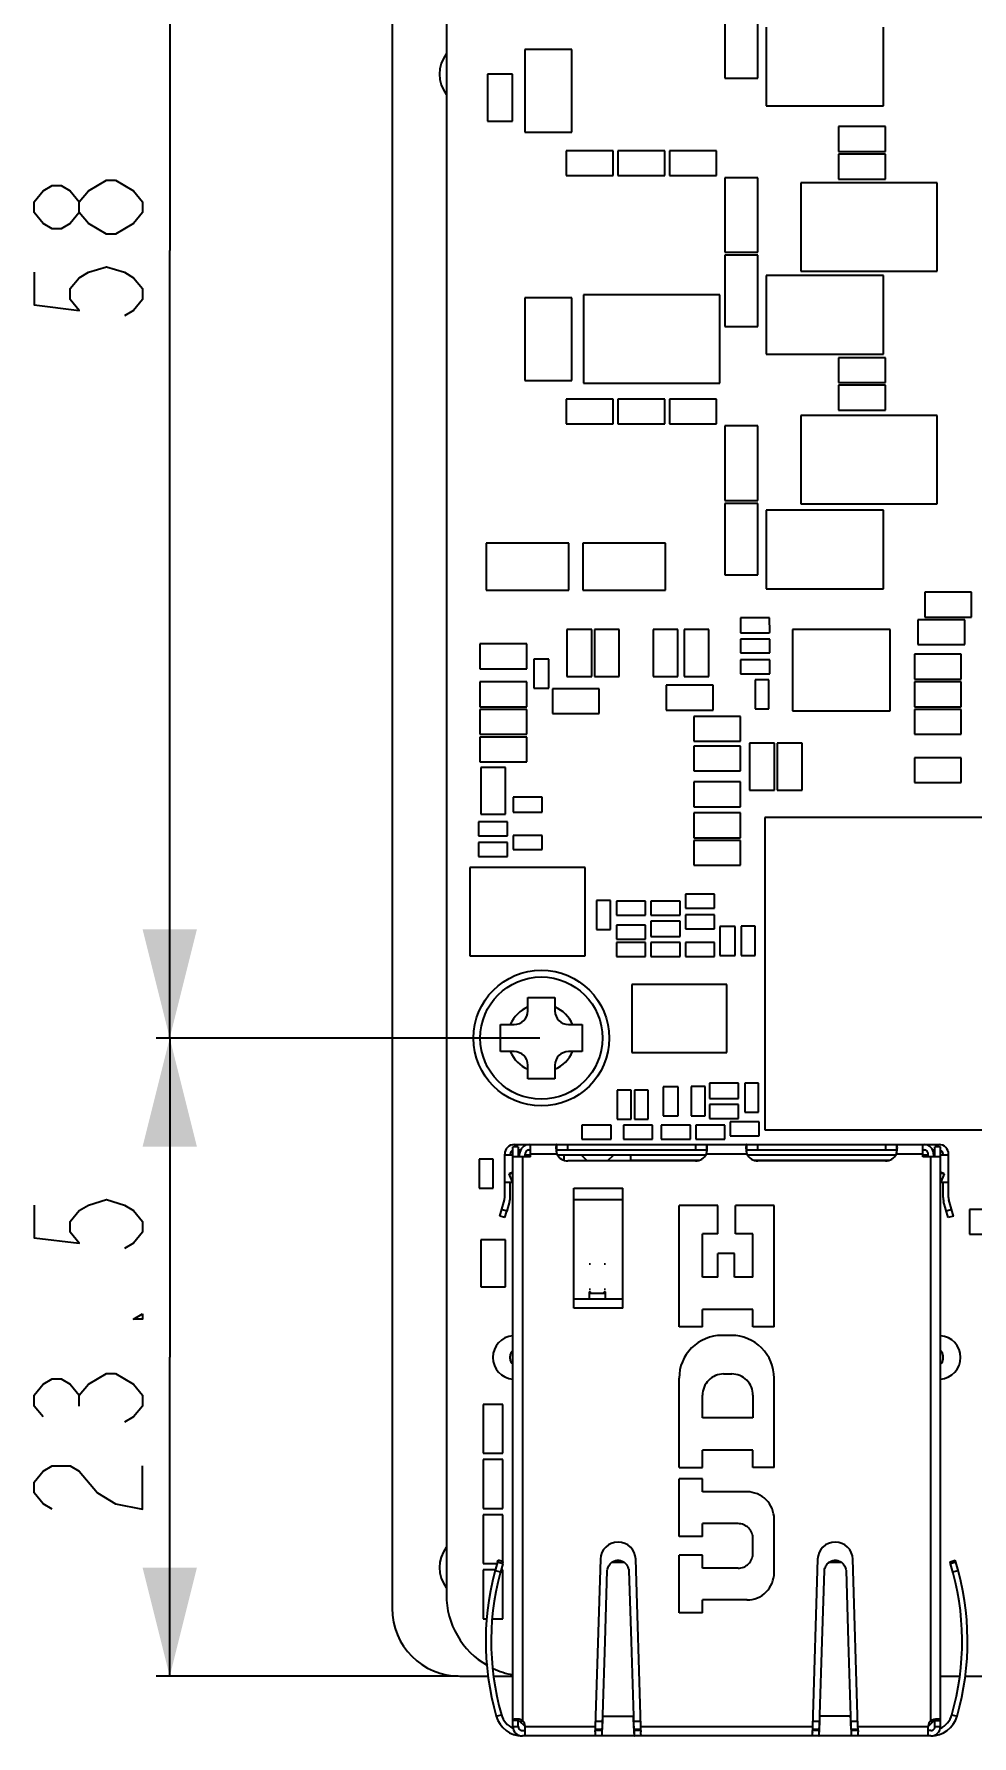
# Model space of a CAD drawing. Header units: millimetres. Extents: x 15 to 418, y 12 to 300.
# Drawn here: x 110.9 to 145.5, y 125.3 to 187.9 of the extents above; entities that cross this region are included whole.
import ezdxf

# ---------------------------------------------------------------- set-up
doc = ezdxf.new("R2010")
doc.units = ezdxf.units.MM
doc.header["$LTSCALE"] = 23.1
doc.layers.get('0').update_dxf_attribs({"linetype": 'CONTINUOUS'})
doc.styles.get("Standard").update_dxf_attribs({"font": 'txt', "width": 0.8})
doc.dimstyles.new('DIMSTYLE_3', dxfattribs={"dimtxt": 4, "dimasz": 4, "dimexe": 0.5, "dimexo": 0.0625, "dimgap": 1, "dimtad": 0, "dimtih": 1, "dimtoh": 1, "dimdsep": 46, "dimtxsty": 'Standard', "dimblk": '_FILLED', "dimblk1": '_FILLED', "dimblk2": '_FILLED', "dimcen": 0.09, "dimadec": 0, "dimazin": 0, "dimtp": 0.01, "dimtm": 0.01, "dimtfac": 1, "dimtofl": 0, "dimtmove": 0, "dimatfit": 3, "dimldrblk": '_FILLED', "dimfxl": 0, "dimtolj": 1, "dimarcsym": 0})

# ---------------------------------------------------------------- blocks, each defined once
blk = doc.blocks.new('_FILLED')
at = {"color": 0, "linetype": 'ByBlock'}
blk.add_solid([(0, 0), (-1, 0.25), (-1, -0.25)], dxfattribs=at)
blk = doc.blocks.new('*D4')
at = {"color": 2, "linetype": 'Continuous', "transparency": 16777216}
for p, q in [((129.539, 208.97), (115.412, 208.97)), ((115.912, 208.97), (115.912, 179.97)), ((115.912, 150.97), (115.912, 179.97)), ((129.539, 150.97), (115.412, 150.97))]:
    blk.add_line(p, q, dxfattribs=at)
at = {"color": 2, "linetype": 'Continuous', "transparency": 16777216, "xscale": 4, "yscale": 4, "zscale": 4}
for p, rotation in [((115.912, 208.97), 90), ((115.912, 150.97), 270)]:
    blk.add_blockref('_FILLED', p, dxfattribs=dict(at, rotation=rotation))
blk = doc.blocks.new('*D6')
at = {"color": 2, "linetype": 'Continuous', "transparency": 16777216}
for p, q in [((129.539, 150.97), (115.412, 150.97)), ((115.912, 150.97), (115.912, 139.22)), ((115.912, 127.47), (115.912, 139.22)), ((126.539, 127.47), (115.412, 127.47))]:
    blk.add_line(p, q, dxfattribs=at)
at = {"color": 2, "linetype": 'Continuous', "transparency": 16777216, "xscale": 4, "yscale": 4, "zscale": 4}
for p, rotation in [((115.912, 150.97), 90), ((115.912, 127.47), 270)]:
    blk.add_blockref('_FILLED', p, dxfattribs=dict(at, rotation=rotation))

msp = doc.modelspace()

# ---------------------------------------------------------------- linework, layer by layer
at = {"color": 7, "linetype": 'Continuous'}
for p, q in [((124.101, 212.47), (124.101, 129.97)), ((126.101, 196.02), (126.101, 130.47)), ((136.364, 188.948), (136.364, 186.319)), ((137.57, 186.319), (137.57, 188.948)), ((137.881, 188.193), (137.881, 185.297)), ((142.199, 185.297), (142.199, 188.193)), ((128.991, 187.38), (128.991, 184.332)), ((130.718, 187.38), (128.991, 187.38)), ((130.718, 184.332), (130.718, 187.38)), ((127.62, 186.465), (127.62, 184.738)), ((128.534, 186.465), (127.62, 186.465)), ((128.534, 184.738), (128.534, 186.465)), ((136.364, 186.319), (137.57, 186.319)), ((137.881, 185.297), (142.199, 185.297)), ((127.62, 184.738), (128.534, 184.738)), ((128.991, 184.332), (130.718, 184.332)), ((140.548, 184.535), (140.548, 183.621)), ((142.275, 184.535), (140.548, 184.535)), ((142.275, 183.621), (142.275, 184.535)), ((130.515, 183.646), (130.515, 182.732)), ((132.242, 183.646), (130.515, 183.646)), ((132.242, 182.732), (132.242, 183.646)), ((132.42, 183.646), (132.42, 182.732)), ((134.147, 183.646), (132.42, 183.646)), ((134.147, 182.732), (134.147, 183.646)), ((134.325, 183.646), (134.325, 182.732)), ((136.052, 183.646), (134.325, 183.646)), ((136.052, 182.732), (136.052, 183.646)), ((140.548, 183.621), (142.275, 183.621)), ((140.548, 183.519), (140.548, 182.605)), ((142.275, 183.519), (140.548, 183.519)), ((142.275, 182.605), (142.275, 183.519)), ((130.515, 182.732), (132.242, 182.732)), ((132.42, 182.732), (134.147, 182.732)), ((134.325, 182.732), (136.052, 182.732)), ((136.357, 182.655), (136.357, 179.912)), ((137.576, 182.655), (136.357, 182.655)), ((137.576, 179.912), (137.576, 182.655)), ((139.156, 182.464), (139.156, 179.214)), ((144.176, 182.464), (139.156, 182.464)), ((140.548, 182.605), (142.275, 182.605)), ((144.176, 179.214), (144.176, 182.464)), ((136.357, 179.912), (137.576, 179.912)), ((136.364, 179.804), (136.364, 177.175)), ((137.57, 179.804), (136.364, 179.804)), ((137.57, 177.175), (137.57, 179.804)), ((137.881, 179.049), (137.881, 176.153)), ((142.199, 179.049), (137.881, 179.049)), ((139.156, 179.214), (144.176, 179.214)), ((142.199, 176.153), (142.199, 179.049)), ((128.991, 178.236), (128.991, 175.188)), ((130.718, 178.236), (128.991, 178.236)), ((130.718, 175.188), (130.718, 178.236)), ((131.155, 178.337), (131.155, 175.087)), ((136.175, 178.337), (131.155, 178.337)), ((136.175, 175.087), (136.175, 178.337)), ((136.364, 177.175), (137.57, 177.175)), ((137.881, 176.153), (142.199, 176.153)), ((140.548, 176.026), (140.548, 175.112)), ((142.275, 176.026), (140.548, 176.026)), ((142.275, 175.112), (142.275, 176.026)), ((128.991, 175.188), (130.718, 175.188)), ((131.155, 175.087), (136.175, 175.087)), ((140.548, 175.112), (142.275, 175.112)), ((140.548, 175.01), (140.548, 174.096)), ((142.275, 175.01), (140.548, 175.01)), ((142.275, 174.096), (142.275, 175.01)), ((130.515, 174.502), (130.515, 173.588)), ((132.242, 174.502), (130.515, 174.502)), ((132.242, 173.588), (132.242, 174.502)), ((132.42, 174.502), (132.42, 173.588)), ((134.147, 174.502), (132.42, 174.502)), ((134.147, 173.588), (134.147, 174.502)), ((134.325, 174.502), (134.325, 173.588)), ((136.052, 174.502), (134.325, 174.502)), ((136.052, 173.588), (136.052, 174.502)), ((139.156, 173.892), (139.156, 170.642)), ((144.176, 173.892), (139.156, 173.892)), ((140.548, 174.096), (142.275, 174.096)), ((144.176, 170.642), (144.176, 173.892)), ((130.515, 173.588), (132.242, 173.588)), ((132.42, 173.588), (134.147, 173.588)), ((134.325, 173.588), (136.052, 173.588)), ((136.357, 173.511), (136.357, 170.768)), ((137.576, 173.511), (136.357, 173.511)), ((137.576, 170.768), (137.576, 173.511)), ((136.357, 170.768), (137.576, 170.768)), ((136.364, 170.66), (136.364, 168.031)), ((137.57, 170.66), (136.364, 170.66)), ((137.57, 168.031), (137.57, 170.66)), ((139.156, 170.642), (144.176, 170.642)), ((137.881, 170.413), (137.881, 167.517)), ((142.199, 170.413), (137.881, 170.413)), ((142.199, 167.517), (142.199, 170.413)), ((127.569, 169.193), (127.569, 167.466)), ((130.617, 169.193), (127.569, 169.193)), ((130.617, 167.466), (130.617, 169.193)), ((131.125, 169.193), (131.125, 167.466)), ((134.173, 169.193), (131.125, 169.193)), ((134.173, 167.466), (134.173, 169.193)), ((136.364, 168.031), (137.57, 168.031)), ((127.569, 167.466), (130.617, 167.466)), ((131.125, 167.466), (134.173, 167.466)), ((137.881, 167.517), (142.199, 167.517)), ((143.723, 167.39), (143.723, 166.476)), ((145.45, 167.39), (143.723, 167.39)), ((145.45, 166.476), (145.45, 167.39)), ((136.94, 166.451), (136.94, 165.891)), ((138.01, 166.451), (136.94, 166.451)), ((138.011, 165.914), (138.01, 166.451)), ((143.469, 166.374), (143.469, 165.46)), ((145.196, 166.374), (143.469, 166.374)), ((143.723, 166.476), (145.45, 166.476)), ((145.196, 165.46), (145.196, 166.374)), ((127.34, 165.485), (127.34, 164.571)), ((129.067, 165.485), (127.34, 165.485)), ((129.067, 164.571), (129.067, 165.485)), ((130.541, 166.018), (130.541, 164.291)), ((131.455, 166.018), (130.541, 166.018)), ((131.455, 164.291), (131.455, 166.018)), ((131.557, 166.018), (131.557, 164.291)), ((132.471, 166.018), (131.557, 166.018)), ((132.471, 164.291), (132.471, 166.018)), ((133.716, 166.018), (133.716, 164.291)), ((134.63, 166.018), (133.716, 166.018)), ((134.63, 164.291), (134.63, 166.018)), ((134.859, 166.018), (134.859, 164.291)), ((135.773, 166.018), (134.859, 166.018)), ((135.773, 164.291), (135.773, 166.018)), ((136.939, 165.665), (136.939, 165.152)), ((138.011, 165.665), (136.939, 165.665)), ((136.94, 165.891), (138.01, 165.891)), ((138.01, 165.891), (138.011, 165.914)), ((138.011, 165.152), (138.011, 165.665)), ((138.85, 166.02), (138.85, 163.02)), ((142.45, 166.02), (138.85, 166.02)), ((142.45, 163.02), (142.45, 166.02)), ((129.321, 164.928), (129.321, 163.858)), ((129.881, 164.928), (129.321, 164.928)), ((129.881, 163.858), (129.881, 164.928)), ((136.939, 165.152), (138.011, 165.152)), ((136.939, 164.903), (136.939, 164.39)), ((138.011, 164.903), (136.939, 164.903)), ((138.011, 164.39), (138.011, 164.903)), ((143.342, 165.104), (143.342, 164.19)), ((145.069, 165.104), (143.342, 165.104)), ((143.469, 165.46), (145.196, 165.46)), ((145.069, 164.19), (145.069, 165.104)), ((127.34, 164.571), (129.067, 164.571)), ((130.541, 164.291), (131.455, 164.291)), ((131.557, 164.291), (132.471, 164.291)), ((133.716, 164.291), (134.63, 164.291)), ((134.859, 164.291), (135.773, 164.291)), ((136.939, 164.39), (138.011, 164.39)), ((127.34, 164.088), (127.34, 163.174)), ((129.067, 164.088), (127.34, 164.088)), ((129.067, 163.174), (129.067, 164.088)), ((129.321, 163.858), (129.344, 163.857)), ((129.344, 163.857), (129.881, 163.858)), ((130.007, 163.834), (130.007, 162.92)), ((131.734, 163.834), (130.007, 163.834)), ((131.734, 162.92), (131.734, 163.834)), ((134.198, 163.961), (134.198, 163.047)), ((135.925, 163.961), (134.198, 163.961)), ((135.925, 163.047), (135.925, 163.961)), ((137.472, 164.167), (137.472, 163.095)), ((137.985, 164.167), (137.472, 164.167)), ((137.985, 163.095), (137.985, 164.167)), ((143.342, 164.19), (145.069, 164.19)), ((143.342, 164.088), (143.342, 163.174)), ((145.069, 164.088), (143.342, 164.088)), ((145.069, 163.174), (145.069, 164.088)), ((127.34, 163.174), (129.067, 163.174)), ((127.34, 163.072), (127.34, 162.158)), ((129.067, 163.072), (127.34, 163.072)), ((129.067, 162.158), (129.067, 163.072)), ((134.198, 163.047), (135.925, 163.047)), ((137.472, 163.095), (137.985, 163.095)), ((138.85, 163.02), (142.45, 163.02)), ((143.342, 163.174), (145.069, 163.174)), ((143.342, 163.072), (143.342, 162.158)), ((145.069, 163.072), (143.342, 163.072)), ((145.069, 162.158), (145.069, 163.072)), ((130.007, 162.92), (131.734, 162.92)), ((135.214, 162.818), (135.214, 161.904)), ((136.941, 162.818), (135.214, 162.818)), ((136.941, 161.904), (136.941, 162.818)), ((127.34, 162.158), (129.067, 162.158)), ((127.34, 162.056), (127.34, 161.142)), ((129.067, 162.056), (127.34, 162.056)), ((129.067, 161.142), (129.067, 162.056)), ((135.214, 161.904), (136.941, 161.904)), ((135.214, 161.726), (135.214, 160.811)), ((136.941, 161.726), (135.214, 161.726)), ((136.941, 160.811), (136.941, 161.726)), ((137.272, 161.827), (137.272, 160.1)), ((138.186, 161.827), (137.272, 161.827)), ((138.186, 160.1), (138.186, 161.827)), ((138.288, 161.827), (138.288, 160.1)), ((139.202, 161.827), (138.288, 161.827)), ((139.202, 160.1), (139.202, 161.827)), ((143.342, 162.158), (145.069, 162.158)), ((127.34, 161.142), (129.067, 161.142)), ((143.342, 161.294), (143.342, 160.38)), ((145.069, 161.294), (143.342, 161.294)), ((145.069, 160.38), (145.069, 161.294)), ((127.366, 160.938), (127.366, 159.211)), ((128.28, 160.938), (127.366, 160.938)), ((128.28, 159.211), (128.28, 160.938)), ((135.214, 160.811), (136.941, 160.811)), ((128.558, 159.847), (128.557, 159.823)), ((128.557, 159.823), (128.558, 159.287)), ((129.628, 159.847), (128.558, 159.847)), ((129.628, 159.287), (129.628, 159.847)), ((135.214, 160.405), (135.214, 159.491)), ((136.941, 160.405), (135.214, 160.405)), ((136.941, 159.491), (136.941, 160.405)), ((137.272, 160.1), (138.186, 160.1)), ((138.288, 160.1), (139.202, 160.1)), ((143.342, 160.38), (145.069, 160.38)), ((127.366, 159.211), (128.28, 159.211)), ((128.558, 159.287), (129.628, 159.287)), ((135.214, 159.491), (136.941, 159.491)), ((135.214, 159.262), (135.214, 158.348)), ((136.941, 159.262), (135.214, 159.262)), ((136.941, 158.348), (136.941, 159.262)), ((127.287, 158.934), (127.287, 158.421)), ((128.359, 158.934), (127.287, 158.934)), ((128.359, 158.421), (128.359, 158.934)), ((137.833, 159.094), (137.833, 147.594)), ((150.833, 159.094), (137.833, 159.094)), ((127.287, 158.421), (128.359, 158.421)), ((127.287, 158.172), (127.287, 157.659)), ((128.359, 158.172), (127.287, 158.172)), ((128.359, 157.659), (128.359, 158.172)), ((128.557, 158.426), (128.557, 157.913)), ((129.629, 158.426), (128.557, 158.426)), ((129.629, 157.913), (129.629, 158.426)), ((135.214, 158.348), (136.941, 158.348)), ((135.214, 158.246), (135.214, 157.332)), ((136.941, 158.246), (135.214, 158.246)), ((136.941, 157.332), (136.941, 158.246)), ((127.287, 157.659), (128.359, 157.659)), ((128.557, 157.913), (129.629, 157.913)), ((135.214, 157.332), (136.941, 157.332)), ((126.968, 157.255), (126.968, 154.005)), ((131.218, 157.255), (126.968, 157.255)), ((131.218, 154.005), (131.218, 157.255)), ((134.907, 156.267), (134.907, 155.754)), ((135.979, 156.267), (134.907, 156.267)), ((135.979, 155.754), (135.979, 156.267)), ((131.63, 156.039), (131.63, 154.967)), ((132.143, 156.039), (131.63, 156.039)), ((132.143, 154.967), (132.143, 156.039)), ((132.367, 156.013), (132.367, 155.5)), ((133.439, 156.013), (132.367, 156.013)), ((132.367, 155.5), (133.439, 155.5)), ((133.439, 155.5), (133.439, 156.013)), ((133.637, 156.013), (133.637, 155.5)), ((134.709, 156.013), (133.637, 156.013)), ((133.637, 155.5), (134.709, 155.5)), ((134.709, 155.5), (134.709, 156.013)), ((134.907, 155.754), (135.979, 155.754)), ((134.907, 155.505), (134.907, 154.992)), ((135.979, 155.505), (134.907, 155.505)), ((135.979, 154.992), (135.979, 155.505)), ((131.63, 154.967), (132.143, 154.967)), ((132.367, 155.124), (132.367, 154.611)), ((133.439, 155.124), (132.367, 155.124)), ((133.439, 154.611), (133.439, 155.124)), ((133.638, 155.275), (133.637, 155.251)), ((133.637, 155.251), (133.638, 154.715)), ((134.708, 155.275), (133.638, 155.275)), ((134.708, 154.715), (134.708, 155.275)), ((134.907, 154.992), (135.979, 154.992)), ((136.179, 155.085), (136.179, 154.015)), ((136.739, 155.085), (136.179, 155.085)), ((136.739, 154.015), (136.739, 155.085)), ((136.964, 155.086), (136.964, 154.014)), ((137.477, 155.086), (136.964, 155.086)), ((137.477, 154.014), (137.477, 155.086)), ((132.367, 154.611), (133.439, 154.611)), ((132.367, 154.489), (132.367, 153.976)), ((133.439, 154.489), (132.367, 154.489)), ((133.439, 153.976), (133.439, 154.489)), ((133.637, 154.489), (133.637, 153.976)), ((134.709, 154.489), (133.637, 154.489)), ((133.638, 154.715), (134.708, 154.715)), ((134.709, 153.976), (134.709, 154.489)), ((134.907, 154.489), (134.907, 153.976)), ((135.979, 154.489), (134.907, 154.489)), ((135.979, 153.976), (135.979, 154.489)), ((126.968, 154.005), (131.218, 154.005)), ((132.367, 153.976), (133.439, 153.976)), ((133.637, 153.976), (134.709, 153.976)), ((134.907, 153.976), (135.979, 153.976)), ((136.179, 154.015), (136.202, 154.014)), ((136.202, 154.014), (136.739, 154.015)), ((136.964, 154.014), (137.477, 154.014)), ((132.931, 152.943), (132.931, 150.443)), ((136.431, 152.943), (132.931, 152.943)), ((136.431, 150.443), (136.431, 152.943)), ((129.101, 151.97), (129.101, 152.47)), ((129.101, 152.47), (130.101, 152.47)), ((130.101, 152.47), (130.101, 151.97)), ((128.101, 150.47), (128.101, 151.47)), ((128.101, 151.47), (128.601, 151.47)), ((130.601, 151.47), (131.101, 151.47)), ((131.101, 151.47), (131.101, 150.47)), ((128.601, 150.47), (128.101, 150.47)), ((131.101, 150.47), (130.601, 150.47)), ((132.931, 150.443), (136.431, 150.443)), ((129.101, 149.47), (129.101, 149.97)), ((130.101, 149.97), (130.101, 149.47)), ((130.101, 149.47), (129.101, 149.47)), ((134.083, 149.18), (134.083, 148.11)), ((134.643, 149.18), (134.083, 149.18)), ((134.643, 148.11), (134.643, 149.18)), ((135.123, 149.181), (135.123, 148.109)), ((135.636, 149.181), (135.123, 149.181)), ((135.636, 148.109), (135.636, 149.181)), ((135.797, 149.306), (135.796, 149.282)), ((135.796, 149.282), (135.797, 148.746)), ((136.867, 149.306), (135.797, 149.306)), ((136.867, 148.746), (136.867, 149.306)), ((137.604, 149.308), (137.091, 149.308)), ((137.091, 149.308), (137.091, 148.236)), ((137.604, 148.236), (137.604, 149.308)), ((132.392, 149.054), (132.392, 147.982)), ((132.905, 149.054), (132.392, 149.054)), ((132.905, 147.982), (132.905, 149.054)), ((133.027, 149.054), (133.027, 147.982)), ((133.54, 149.054), (133.027, 149.054)), ((133.54, 147.982), (133.54, 149.054)), ((135.797, 148.746), (136.867, 148.746)), ((132.392, 147.982), (132.905, 147.982)), ((133.027, 147.982), (133.54, 147.982)), ((134.083, 148.11), (134.107, 148.109)), ((134.107, 148.109), (134.643, 148.11)), ((135.123, 148.109), (135.636, 148.109)), ((135.796, 148.52), (135.796, 148.007)), ((136.868, 148.52), (135.796, 148.52)), ((135.796, 148.007), (136.868, 148.007)), ((136.868, 148.007), (136.868, 148.52)), ((137.091, 148.236), (137.604, 148.236)), ((131.097, 147.758), (131.097, 147.245)), ((132.169, 147.758), (131.097, 147.758)), ((132.169, 147.245), (132.169, 147.758)), ((132.621, 147.758), (132.621, 147.245)), ((133.693, 147.758), (132.621, 147.758)), ((133.693, 147.245), (133.693, 147.758)), ((135.09, 147.758), (134.018, 147.758)), ((134.018, 147.758), (134.018, 147.245)), ((135.09, 147.245), (135.09, 147.758)), ((136.36, 147.758), (135.288, 147.758)), ((135.288, 147.758), (135.288, 147.245)), ((136.36, 147.245), (136.36, 147.758)), ((136.558, 147.885), (136.558, 147.372)), ((137.63, 147.885), (136.558, 147.885)), ((136.558, 147.372), (137.63, 147.372)), ((137.63, 147.372), (137.63, 147.885)), ((137.833, 147.594), (150.833, 147.594)), ((130.19, 146.67), (135.66, 146.67)), ((130.441, 146.47), (130.441, 146.67)), ((131.066, 146.67), (131.291, 146.445)), ((131.097, 147.245), (132.169, 147.245)), ((132.041, 146.445), (132.266, 146.67)), ((132.621, 147.245), (133.693, 147.245)), ((132.891, 146.445), (132.891, 146.67)), ((134.018, 147.245), (135.09, 147.245)), ((135.288, 147.245), (136.36, 147.245)), ((137.19, 146.67), (142.66, 146.67)), ((127.312, 146.514), (127.312, 145.442)), ((127.825, 146.514), (127.312, 146.514)), ((127.825, 145.442), (127.825, 146.514)), ((132.891, 146.47), (135.417, 146.47)), ((137.432, 146.47), (142.417, 146.47)), ((127.312, 145.442), (127.825, 145.442)), ((147.101, 144.657), (145.374, 144.657)), ((145.374, 144.657), (145.374, 143.743)), ((127.366, 143.539), (127.366, 141.812)), ((128.28, 143.539), (127.366, 143.539)), ((128.28, 141.812), (128.28, 143.539)), ((145.374, 143.743), (147.101, 143.743)), ((127.366, 141.812), (128.28, 141.812)), ((130.801, 141.37), (132.601, 141.37)), ((131.366, 141.62), (131.366, 141.37)), ((131.416, 141.575), (131.416, 141.62)), ((131.416, 141.575), (131.916, 141.575)), ((131.916, 141.575), (131.916, 141.62)), ((131.966, 141.37), (131.966, 141.62)), ((128.183, 137.48), (127.453, 137.48)), ((127.453, 137.48), (127.453, 135.68)), ((128.183, 135.68), (128.183, 137.48)), ((127.453, 135.68), (128.183, 135.68)), ((128.183, 135.448), (127.453, 135.448)), ((127.453, 135.448), (127.453, 133.648)), ((128.183, 133.648), (128.183, 135.448)), ((127.453, 133.648), (128.183, 133.648)), ((128.183, 133.416), (127.453, 133.416)), ((127.453, 133.416), (127.453, 131.616)), ((128.183, 131.681), (128.183, 133.416)), ((127.453, 131.616), (127.969, 131.616)), ((127.898, 131.384), (127.453, 131.384)), ((127.453, 131.384), (127.453, 129.584)), ((128.183, 131.384), (128.111, 131.384)), ((128.183, 129.584), (128.183, 131.384)), ((127.453, 129.584), (127.606, 129.584)), ((127.806, 129.584), (128.183, 129.584)), ((126.601, 127.47), (127.643, 127.47)), ((127.843, 127.47), (128.551, 127.47)), ((144.301, 127.47), (145.009, 127.47)), ((145.209, 127.47), (146.351, 127.47)), ((128.751, 125.842), (128.551, 125.842)), ((128.741, 125.864), (128.744, 125.859)), ((128.746, 125.856), (128.747, 125.852))]:
    msp.add_line(p, q, dxfattribs=at)
at = {"color": 6, "linetype": 'Continuous'}
for p, q in [((128.251, 145.094), (128.251, 146.698)), ((128.251, 146.67), (128.551, 146.67)), ((128.451, 146.67), (128.451, 146.698)), ((128.551, 125.62), (128.551, 146.96)), ((128.751, 146.96), (128.551, 146.96)), ((128.601, 147.048), (144.251, 147.048)), ((128.751, 146.96), (128.751, 146.6)), ((128.833, 146.848), (128.751, 146.848)), ((128.751, 146.67), (128.801, 146.67)), ((128.801, 146.6), (128.801, 146.698)), ((129.001, 146.6), (129.001, 146.698)), ((129.001, 146.67), (129.201, 146.67)), ((129.201, 146.848), (129.151, 146.848)), ((129.201, 146.6), (129.201, 147.048)), ((130.171, 146.698), (129.201, 146.698)), ((130.171, 146.848), (130.171, 147.048)), ((135.681, 146.848), (130.171, 146.848)), ((130.576, 146.848), (130.576, 147.048)), ((135.276, 147.048), (135.276, 146.848)), ((135.681, 147.048), (135.681, 146.848)), ((137.171, 146.698), (135.681, 146.698)), ((137.171, 146.848), (137.171, 147.048)), ((142.681, 146.848), (137.171, 146.848)), ((137.576, 146.848), (137.576, 147.048)), ((142.276, 147.048), (142.276, 146.848)), ((142.681, 147.048), (142.681, 146.848)), ((143.651, 146.698), (142.681, 146.698)), ((143.651, 146.6), (143.651, 147.048)), ((143.701, 146.848), (143.651, 146.848)), ((143.651, 146.67), (143.851, 146.67)), ((143.851, 146.6), (143.851, 146.698)), ((144.101, 146.848), (144.018, 146.848)), ((144.051, 146.698), (144.051, 146.6)), ((144.051, 146.67), (144.101, 146.67)), ((144.301, 146.96), (144.101, 146.96)), ((144.101, 146.6), (144.101, 146.96)), ((144.301, 125.62), (144.301, 146.96)), ((144.301, 146.67), (144.601, 146.67)), ((144.401, 146.67), (144.401, 146.698)), ((144.601, 145.094), (144.601, 146.698)), ((129.201, 146.6), (128.551, 146.6)), ((128.901, 146.6), (128.901, 125.842)), ((135.276, 146.445), (130.576, 146.445)), ((142.276, 146.445), (137.576, 146.445)), ((144.301, 146.6), (143.651, 146.6)), ((143.951, 125.842), (143.951, 146.6)), ((128.251, 145.67), (128.537, 145.67)), ((128.551, 146.029), (128.415, 145.974)), ((128.415, 145.974), (128.551, 145.996)), ((128.551, 145.635), (128.415, 145.974)), ((128.451, 145.094), (128.451, 145.67)), ((130.801, 141.02), (130.801, 145.442)), ((130.801, 145.442), (132.601, 145.442)), ((132.601, 141.02), (132.601, 145.442)), ((144.437, 145.974), (144.301, 146.028)), ((144.301, 145.996), (144.335, 145.991)), ((144.437, 145.974), (144.301, 145.635)), ((144.315, 145.67), (144.601, 145.67)), ((144.335, 145.991), (144.437, 145.974)), ((144.401, 145.094), (144.401, 145.67)), ((128.067, 144.412), (128.239, 145.012)), ((128.432, 144.956), (128.329, 144.597)), ((132.601, 145.018), (130.801, 145.018)), ((136.096, 144.8), (134.676, 144.8)), ((134.676, 140.34), (134.676, 144.8)), ((136.096, 143.756), (136.096, 144.8)), ((138.176, 144.8), (136.756, 144.8)), ((136.756, 143.756), (136.756, 144.8)), ((138.176, 140.34), (138.176, 144.8)), ((144.592, 144.357), (144.42, 144.956)), ((144.785, 144.412), (144.613, 145.012)), ((128.26, 144.357), (128.067, 144.412)), ((128.329, 144.597), (128.136, 144.652)), ((128.26, 144.357), (128.329, 144.597)), ((144.716, 144.652), (144.524, 144.597)), ((144.785, 144.412), (144.592, 144.357)), ((136.096, 143.756), (135.536, 143.756)), ((135.536, 142.16), (135.536, 143.756)), ((137.396, 143.756), (136.756, 143.756)), ((137.396, 142.16), (137.396, 143.756)), ((136.716, 143.04), (136.096, 143.04)), ((136.096, 142.16), (136.096, 143.04)), ((136.716, 142.16), (136.716, 143.04)), ((131.416, 142.644), (131.366, 142.644)), ((131.966, 142.644), (131.916, 142.644)), ((131.366, 141.72), (131.416, 141.72)), ((131.916, 141.72), (131.966, 141.72)), ((136.096, 142.16), (135.536, 142.16)), ((137.396, 142.16), (136.716, 142.16)), ((131.366, 141.62), (131.416, 141.62)), ((131.916, 141.62), (131.966, 141.62)), ((132.601, 141.02), (130.801, 141.02)), ((137.396, 140.98), (135.536, 140.98)), ((135.536, 140.34), (135.536, 140.98)), ((137.396, 140.34), (137.396, 140.98)), ((135.536, 140.34), (134.676, 140.34)), ((136.606, 140.02), (136.246, 140.02)), ((138.176, 140.34), (137.396, 140.34)), ((128.451, 139.16), (128.451, 139.26)), ((144.401, 139.16), (144.401, 139.26)), ((136.316, 138.6), (136.616, 138.6)), ((134.676, 135.16), (134.676, 138.45)), ((138.176, 135.16), (138.176, 138.45)), ((135.536, 136.98), (135.536, 137.82)), ((137.396, 137.82), (137.396, 136.98)), ((137.396, 136.98), (135.536, 136.98)), ((137.396, 135.8), (135.536, 135.8)), ((135.536, 135.16), (135.536, 135.8)), ((137.396, 135.16), (137.396, 135.8)), ((134.676, 135.16), (135.536, 135.16)), ((138.176, 135.16), (137.396, 135.16)), ((135.536, 134.74), (134.676, 134.74)), ((134.676, 132.61), (134.676, 134.74)), ((135.536, 134.26), (135.536, 134.74)), ((137.176, 134.26), (135.536, 134.26)), ((136.846, 133.09), (135.536, 133.09)), ((135.536, 132.61), (135.536, 133.09)), ((138.176, 131.28), (138.176, 133.26)), ((135.536, 132.61), (134.676, 132.61)), ((137.396, 132), (137.396, 132.54)), ((127.986, 131.67), (128.007, 131.74)), ((128.177, 131.611), (127.986, 131.67)), ((128.198, 131.681), (128.007, 131.74)), ((128.177, 131.611), (128.198, 131.682)), ((131.776, 131.779), (131.588, 125.62)), ((132.196, 131.67), (132.656, 131.67)), ((133.264, 125.62), (133.076, 131.779)), ((135.536, 131.93), (134.676, 131.93)), ((134.676, 129.8), (134.676, 131.93)), ((135.536, 131.45), (135.536, 131.93)), ((139.776, 131.779), (139.588, 125.62)), ((140.196, 131.67), (140.656, 131.67)), ((141.264, 125.62), (141.076, 131.779)), ((144.654, 131.681), (144.845, 131.74)), ((144.675, 131.611), (144.654, 131.682)), ((144.866, 131.67), (144.675, 131.611)), ((144.866, 131.67), (144.845, 131.74)), ((127.898, 131.364), (128.091, 131.312)), ((131.946, 128.754), (132.026, 131.364)), ((132.826, 131.364), (132.906, 128.754)), ((136.846, 131.45), (135.536, 131.45)), ((139.946, 128.754), (140.026, 131.364)), ((140.826, 131.364), (140.906, 128.754)), ((144.761, 131.312), (144.954, 131.364)), ((135.536, 129.8), (134.676, 129.8)), ((137.176, 130.28), (135.536, 130.28)), ((135.536, 129.8), (135.536, 130.28)), ((131.863, 126.049), (131.946, 128.754)), ((132.906, 128.754), (132.991, 125.994)), ((139.863, 126.049), (139.946, 128.754)), ((140.906, 128.754), (140.991, 125.994)), ((127.938, 125.994), (128.131, 126.049)), ((131.862, 125.994), (131.863, 126.049)), ((131.862, 125.994), (132.991, 125.994)), ((139.862, 125.994), (139.863, 126.049)), ((140.991, 125.994), (139.862, 125.994)), ((144.722, 126.049), (144.914, 125.994)), ((128.551, 125.62), (128.751, 125.62)), ((128.751, 125.62), (128.751, 125.856)), ((129.001, 125.62), (128.801, 125.82)), ((128.801, 125.82), (128.92, 125.82)), ((128.901, 125.47), (129.001, 125.47)), ((129.001, 125.62), (131.588, 125.62)), ((129.001, 125.27), (129.001, 125.62)), ((131.586, 125.517), (131.584, 125.468)), ((131.826, 125.47), (131.584, 125.47)), ((131.588, 125.62), (131.586, 125.517)), ((131.586, 125.52), (131.835, 125.52)), ((131.594, 125.82), (131.853, 125.82)), ((131.826, 125.47), (131.826, 125.27)), ((131.844, 125.468), (131.844, 125.471)), ((132.999, 125.82), (133.258, 125.82)), ((133.016, 125.52), (133.266, 125.52)), ((133.268, 125.47), (133.026, 125.47)), ((133.026, 125.27), (133.026, 125.47)), ((133.264, 125.62), (139.588, 125.62)), ((133.266, 125.516), (133.264, 125.62)), ((133.268, 125.468), (133.266, 125.516)), ((139.586, 125.517), (139.584, 125.468)), ((139.826, 125.47), (139.584, 125.47)), ((139.588, 125.62), (139.586, 125.517)), ((139.586, 125.52), (139.835, 125.52)), ((139.594, 125.82), (139.853, 125.82)), ((139.826, 125.47), (139.826, 125.27)), ((139.844, 125.468), (139.844, 125.471)), ((140.999, 125.82), (141.258, 125.82)), ((141.016, 125.52), (141.266, 125.52)), ((141.268, 125.47), (141.026, 125.47)), ((141.026, 125.27), (141.026, 125.47)), ((141.264, 125.62), (143.851, 125.62)), ((141.266, 125.516), (141.264, 125.62)), ((141.268, 125.468), (141.266, 125.516)), ((143.851, 125.62), (144.051, 125.82)), ((143.851, 125.27), (143.851, 125.62)), ((143.951, 125.47), (143.851, 125.47)), ((143.932, 125.82), (144.051, 125.82)), ((144.051, 125.82), (144.051, 125.869)), ((144.101, 125.842), (144.301, 125.842)), ((144.101, 125.62), (144.101, 125.842)), ((144.101, 125.62), (144.301, 125.62)), ((143.951, 125.27), (128.901, 125.27))]:
    msp.add_line(p, q, dxfattribs=at)
at = {"color": 2, "linetype": 'Continuous'}
msp.add_line((112.579, 137.42), (112.579, 137.82), dxfattribs=at)
for points in [[(112.913, 182.17), (113.579, 182.57), (113.913, 182.57)], [(113.913, 182.57), (114.579, 182.17), (114.913, 181.77), (114.913, 181.37)], [(112.579, 181.37), (112.246, 180.97), (111.913, 180.77), (111.579, 180.77), (111.246, 180.97), (110.913, 181.37), (110.913, 181.77), (111.246, 182.17), (111.579, 182.37), (111.913, 182.37), (112.246, 182.17), (112.579, 181.77)], [(114.913, 181.37), (114.579, 180.97), (114.246, 180.77), (113.913, 180.57), (113.579, 180.57), (113.246, 180.77), (112.913, 180.97), (112.579, 181.37), (112.579, 181.77), (112.913, 182.17)], [(110.913, 179.17), (110.913, 177.97), (112.579, 177.77), (112.246, 178.17), (112.246, 178.57), (112.579, 178.97), (112.913, 179.17), (113.579, 179.37), (114.246, 179.17), (114.579, 178.97), (114.913, 178.57), (114.913, 178.17), (114.579, 177.77), (114.246, 177.57)], [(110.913, 144.82), (110.913, 143.62), (112.579, 143.42), (112.246, 143.82), (112.246, 144.22), (112.579, 144.62), (112.913, 144.82), (113.579, 145.02), (114.246, 144.82), (114.579, 144.62), (114.913, 144.22), (114.913, 143.82), (114.579, 143.42), (114.246, 143.22)], [(114.913, 140.82), (114.913, 140.62), (114.579, 140.62), (114.913, 140.82)], [(112.913, 138.22), (113.579, 138.62), (113.913, 138.62)], [(113.913, 138.62), (114.579, 138.22), (114.913, 137.82), (114.913, 137.42), (114.579, 137.02), (114.246, 136.82)], [(111.246, 137.02), (110.913, 137.42), (110.913, 137.82), (111.246, 138.22), (111.579, 138.42), (111.913, 138.42), (112.246, 138.22), (112.579, 137.82), (112.913, 138.22)], [(111.579, 133.62), (111.246, 133.82), (110.913, 134.22), (110.913, 134.62), (111.246, 135.02), (111.579, 135.22), (112.246, 135.22), (112.579, 135.02)], [(112.579, 135.02), (113.246, 134.22), (113.913, 133.82), (114.913, 133.62), (114.913, 135.22)]]:
    msp.add_lwpolyline(points, dxfattribs=at)
at = {"color": 7, "linetype": 'Continuous'}
for radius in [2.5, 2.25]:
    msp.add_circle((129.601, 150.97), radius, dxfattribs=at)
for centre, radius, start, end in [((127.101, 186.47), 1.25, 143.22296, 216.77704), ((129.601, 150.97), 1.25, 113.57818, 156.42182), ((128.601, 151.97), 0.5, 270, 360), ((129.601, 150.97), 1.25, 23.57818, 66.42182), ((130.601, 151.97), 0.5, 180, 270), ((129.601, 150.97), 1.25, 203.57818, 246.42182), ((128.601, 149.97), 0.5, 0, 90), ((129.601, 150.97), 1.25, 293.57818, 336.42182), ((130.601, 149.97), 0.5, 90, 180), ((128.613, 139.21), 0.8, 94.68294, 265.32265), ((144.243, 139.21), 0.8, 274.33824, 85.66705), ((127.101, 131.47), 1.25, 143.22296, 216.77704), ((129.101, 130.47), 3, 180, 240.23945), ((126.601, 129.97), 2.5, 180, 270), ((129.101, 130.47), 3, 244.72451, 259.42853), ((128.68, 125.419), 0.475, 83.83644, 84.69218), ((128.678, 125.406), 0.489, 81.44408, 83.82765), ((128.677, 125.393), 0.502, 80.54917, 81.45214), ((128.675, 125.385), 0.51, 73.82656, 80.54705), ((128.677, 125.392), 0.503, 73.27707, 73.81802)]:
    msp.add_arc(centre, radius, start, end, dxfattribs=at)
at = {"color": 6, "linetype": 'Continuous'}
for centre, radius, start, end in [((128.601, 146.699), 0.35, 89.97149, 180.02917), ((128.601, 146.699), 0.15, 110.33439, 180.0754), ((129.151, 146.699), 0.35, 89.97138, 180.02862), ((129.151, 146.699), 0.15, 89.94068, 180.0593), ((131.429, 146.998), 1.293, 187.11317, 193.41747), ((130.576, 146.895), 0.45, 205.86439, 270.01927), ((135.276, 146.895), 0.45, 269.98072, 334.1368), ((138.429, 146.998), 1.293, 187.11314, 193.41739), ((137.576, 146.895), 0.45, 205.8632, 270.01927), ((142.276, 146.895), 0.45, 269.98072, 334.13583), ((141.411, 147.001), 1.305, 346.61989, 352.8565), ((143.701, 146.699), 0.35, 359.9714, 90.0286), ((143.701, 146.699), 0.15, 359.9407, 90.05929), ((144.251, 146.699), 0.35, 359.97073, 90.0286), ((144.251, 146.699), 0.15, 359.92475, 70.2129), ((127.95, 145.094), 0.301, 344.031, 359.97235), ((127.945, 145.095), 0.506, 344.10091, 359.90231), ((144.907, 145.095), 0.506, 180.09939, 195.89637), ((144.902, 145.094), 0.301, 180.02625, 195.97037), ((136.246, 138.45), 1.57, 89.99287, 180.00769), ((136.606, 138.45), 1.57, 359.99209, 90.0068), ((128.701, 139.26), 0.25, 126.87149, 179.99998), ((128.701, 139.16), 0.25, 180.00002, 233.12851), ((144.151, 139.26), 0.25, 0.00002, 53.12851), ((144.151, 139.16), 0.25, 306.87149, 359.99998), ((136.316, 137.82), 0.78, 89.99475, 180.00432), ((136.616, 137.82), 0.78, 359.99432, 90.00389), ((137.176, 133.26), 1, 359.99413, 90.00638), ((136.846, 132.54), 0.55, 359.98401, 90.01797), ((132.426, 131.76), 0.65, 1.74453, 178.25547), ((140.426, 131.76), 0.65, 1.74453, 178.25547), ((137.551, 128.754), 10, 163.04995, 196.0224), ((136.846, 132), 0.55, 269.98203, 0.01599), ((135.301, 128.754), 10, 343.97751, 16.95006), ((137.551, 128.754), 9.8, 163.04994, 196.02259), ((137.176, 131.28), 1, 269.99362, 0.00587), ((135.301, 128.754), 9.8, 343.9772, 16.95006), ((128.901, 126.27), 1, 195.98883, 270.00131), ((128.901, 126.27), 0.8, 195.98241, 244.39545), ((143.951, 126.27), 1, 269.99869, 344.01028), ((143.951, 126.27), 0.8, 295.23871, 344.01495), ((128.901, 125.62), 0.35, 179.98979, 270.06023), ((128.901, 125.62), 0.15, 179.97734, 270.0581), ((128.705, 125.62), 0.296, 359.97147, 48.52751), ((111.076, 125.963), 20.514, 358.47616, 358.61685), ((144.329, 125.987), 11.333, 182.44356, 182.64534), ((141.183, 125.843), 8.183, 182.64997, 182.88069), ((138.786, 125.723), 5.783, 182.88777, 183.15792), ((151.697, 125.91), 18.435, 181.37527, 181.5328), ((119.076, 125.963), 20.514, 358.47616, 358.61685), ((154.463, 126.074), 13.468, 182.28762, 182.45466), ((159.733, 125.911), 18.471, 181.37535, 181.53259), ((144.147, 125.62), 0.296, 131.47238, 180.02853), ((143.951, 125.62), 0.35, 269.9399, 0.01021), ((143.951, 125.62), 0.15, 269.94141, 0.02265)]:
    msp.add_arc(centre, radius, start, end, dxfattribs=at)
for points, knots in [([(130.171, 147.048), (130.169, 147.048), (130.163, 147.047), (130.156, 147.042), (130.151, 147.033), (130.144, 147.016), (130.139, 146.986), (130.138, 146.961), (130.138, 146.946)], [0, 0, 0, 0, 0.067067, 0.138657, 0.225152, 0.332697, 0.618756, 1, 1, 1, 1]), ([(130.138, 146.946), (130.138, 146.938), (130.139, 146.902), (130.142, 146.866), (130.146, 146.838)], [0, 0, 0, 0, 0.224837, 1, 1, 1, 1]), ([(130.147, 146.837), (130.149, 146.841), (130.157, 146.847), (130.166, 146.848), (130.171, 146.848)], [0, 0, 0, 0, 0.487793, 1, 1, 1, 1]), ([(135.714, 146.946), (135.714, 146.961), (135.713, 146.986), (135.708, 147.016), (135.701, 147.033), (135.696, 147.042), (135.689, 147.047), (135.684, 147.048), (135.681, 147.048)], [0, 0, 0, 0, 0.381237, 0.667293, 0.774838, 0.861336, 0.932931, 1, 1, 1, 1]), ([(135.705, 146.837), (135.703, 146.841), (135.695, 146.847), (135.686, 146.848), (135.681, 146.848)], [0, 0, 0, 0, 0.487765, 1, 1, 1, 1]), ([(135.681, 146.698), (135.684, 146.71), (135.694, 146.757), (135.702, 146.803), (135.706, 146.838)], [0, 0, 0, 0, 0.256029, 1, 1, 1, 1]), ([(135.706, 146.838), (135.707, 146.848), (135.711, 146.884), (135.714, 146.92), (135.714, 146.946)], [0, 0, 0, 0, 0.273087, 1, 1, 1, 1]), ([(137.171, 147.048), (137.169, 147.048), (137.163, 147.047), (137.156, 147.042), (137.151, 147.033), (137.144, 147.016), (137.139, 146.986), (137.138, 146.961), (137.138, 146.946)], [0, 0, 0, 0, 0.067067, 0.138658, 0.225155, 0.332702, 0.618761, 1, 1, 1, 1]), ([(137.138, 146.946), (137.138, 146.938), (137.139, 146.902), (137.142, 146.866), (137.146, 146.838)], [0, 0, 0, 0, 0.224837, 1, 1, 1, 1]), ([(137.147, 146.837), (137.149, 146.841), (137.157, 146.847), (137.166, 146.848), (137.171, 146.848)], [0, 0, 0, 0, 0.48779, 1, 1, 1, 1]), ([(142.714, 146.946), (142.714, 146.961), (142.713, 146.986), (142.708, 147.016), (142.701, 147.033), (142.696, 147.042), (142.689, 147.047), (142.684, 147.048), (142.681, 147.048)], [0, 0, 0, 0, 0.38137, 0.667446, 0.774956, 0.861413, 0.932958, 1, 1, 1, 1]), ([(142.705, 146.837), (142.703, 146.841), (142.695, 146.847), (142.686, 146.848), (142.681, 146.848)], [0, 0, 0, 0, 0.487894, 1, 1, 1, 1]), ([(142.706, 146.838), (142.707, 146.848), (142.711, 146.884), (142.714, 146.92), (142.714, 146.946)], [0, 0, 0, 0, 0.273086, 1, 1, 1, 1]), ([(132.026, 131.364), (132.035, 131.422), (132.075, 131.537), (132.151, 131.631), (132.196, 131.67)], [0, 0, 0, 0, 0.498063, 1, 1, 1, 1]), ([(132.196, 131.67), (132.229, 131.692), (132.304, 131.727), (132.426, 131.746), (132.548, 131.727), (132.623, 131.692), (132.656, 131.67)], [0, 0, 0, 0, 0.24929, 0.500322, 0.750938, 1, 1, 1, 1]), ([(132.656, 131.67), (132.701, 131.631), (132.777, 131.537), (132.817, 131.422), (132.826, 131.364)], [0, 0, 0, 0, 0.501935, 1, 1, 1, 1]), ([(140.026, 131.364), (140.035, 131.422), (140.075, 131.537), (140.151, 131.631), (140.196, 131.67)], [0, 0, 0, 0, 0.498063, 1, 1, 1, 1]), ([(140.196, 131.67), (140.229, 131.692), (140.304, 131.727), (140.426, 131.746), (140.548, 131.727), (140.623, 131.692), (140.656, 131.67)], [0, 0, 0, 0, 0.24929, 0.500322, 0.750938, 1, 1, 1, 1]), ([(140.656, 131.67), (140.701, 131.631), (140.777, 131.537), (140.817, 131.422), (140.826, 131.364)], [0, 0, 0, 0, 0.501935, 1, 1, 1, 1]), ([(131.86, 125.993), (131.858, 125.956), (131.855, 125.885), (131.851, 125.784), (131.847, 125.695), (131.843, 125.618), (131.84, 125.564), (131.837, 125.528), (131.835, 125.508), (131.833, 125.492), (131.831, 125.48), (131.829, 125.474), (131.827, 125.47), (131.826, 125.47)], [0, 0, 0, 0, 0.210755, 0.40444, 0.576534, 0.72315, 0.840967, 0.888197, 0.9273, 0.958044, 0.980284, 0.99406, 1, 1, 1, 1]), ([(131.844, 125.471), (131.847, 125.549), (131.854, 125.723), (131.859, 125.897), (131.862, 125.994)], [0, 0, 0, 0, 0.444082, 1, 1, 1, 1]), ([(132.991, 125.994), (132.992, 125.948), (132.997, 125.785), (133.002, 125.621), (133.007, 125.504)], [0, 0, 0, 0, 0.283521, 1, 1, 1, 1]), ([(139.826, 125.47), (139.827, 125.47), (139.829, 125.474), (139.831, 125.48), (139.833, 125.492), (139.835, 125.508), (139.837, 125.528), (139.84, 125.564), (139.843, 125.618), (139.847, 125.695), (139.851, 125.784), (139.855, 125.885), (139.858, 125.956), (139.86, 125.992)], [0, 0, 0, 0, 0.005943, 0.019724, 0.041966, 0.072704, 0.111801, 0.159026, 0.276851, 0.423469, 0.59553, 0.789211, 1, 1, 1, 1]), ([(139.844, 125.471), (139.847, 125.549), (139.854, 125.723), (139.859, 125.897), (139.862, 125.994)], [0, 0, 0, 0, 0.444096, 1, 1, 1, 1]), ([(140.991, 125.994), (140.992, 125.952), (140.996, 125.799), (141.001, 125.646), (141.005, 125.536)], [0, 0, 0, 0, 0.279236, 1, 1, 1, 1]), ([(131.583, 125.417), (131.583, 125.397), (131.582, 125.369), (131.581, 125.334), (131.58, 125.313), (131.579, 125.296), (131.578, 125.283), (131.577, 125.275), (131.577, 125.271), (131.576, 125.27)], [0, 0, 0, 0, 0.406257, 0.575222, 0.718268, 0.833623, 0.919612, 0.975191, 1, 1, 1, 1]), ([(131.826, 125.27), (131.826, 125.27), (131.828, 125.271), (131.829, 125.275), (131.831, 125.285), (131.833, 125.301), (131.835, 125.323), (131.837, 125.351), (131.839, 125.385), (131.842, 125.425), (131.843, 125.453), (131.844, 125.468)], [0, 0, 0, 0, 0.006808, 0.020042, 0.069279, 0.149686, 0.261064, 0.402719, 0.573854, 0.773379, 1, 1, 1, 1]), ([(133.026, 125.47), (133.026, 125.47), (133.024, 125.47), (133.024, 125.472), (133.023, 125.475), (133.021, 125.48), (133.02, 125.49), (133.018, 125.505), (133.016, 125.523), (133.013, 125.556), (133.01, 125.606), (133.006, 125.676), (133.002, 125.759), (132.998, 125.853), (132.995, 125.918), (132.994, 125.953)], [0, 0, 0, 0, 0.003078, 0.006623, 0.012307, 0.020214, 0.042296, 0.072709, 0.111408, 0.158218, 0.275159, 0.421119, 0.593058, 0.787378, 1, 1, 1, 1]), ([(133.012, 125.404), (133.013, 125.385), (133.014, 125.358), (133.017, 125.324), (133.019, 125.305), (133.02, 125.292), (133.021, 125.284), (133.023, 125.279), (133.023, 125.275), (133.024, 125.272), (133.024, 125.27), (133.025, 125.27), (133.026, 125.27)], [0, 0, 0, 0, 0.426641, 0.596789, 0.73715, 0.84729, 0.891012, 0.927187, 0.955495, 0.975497, 0.987802, 1, 1, 1, 1]), ([(133.276, 125.27), (133.275, 125.271), (133.275, 125.275), (133.274, 125.283), (133.273, 125.296), (133.272, 125.313), (133.271, 125.334), (133.27, 125.369), (133.269, 125.397), (133.269, 125.417)], [0, 0, 0, 0, 0.024814, 0.080386, 0.166371, 0.281718, 0.424756, 0.593721, 1, 1, 1, 1]), ([(139.583, 125.417), (139.583, 125.397), (139.582, 125.369), (139.581, 125.334), (139.58, 125.313), (139.579, 125.296), (139.578, 125.283), (139.577, 125.275), (139.577, 125.271), (139.576, 125.27)], [0, 0, 0, 0, 0.406257, 0.575222, 0.718268, 0.833623, 0.919611, 0.975191, 1, 1, 1, 1]), ([(139.826, 125.27), (139.826, 125.27), (139.828, 125.271), (139.829, 125.275), (139.831, 125.285), (139.833, 125.301), (139.835, 125.323), (139.837, 125.351), (139.839, 125.385), (139.842, 125.425), (139.843, 125.453), (139.844, 125.468)], [0, 0, 0, 0, 0.006808, 0.020038, 0.069266, 0.149676, 0.26106, 0.40272, 0.573858, 0.773384, 1, 1, 1, 1]), ([(141.012, 125.57), (141.008, 125.625), (141.002, 125.756), (140.997, 125.887), (140.994, 125.962)], [0, 0, 0, 0, 0.424222, 1, 1, 1, 1]), ([(141.007, 125.497), (141.007, 125.506), (141.009, 125.462), (141.009, 125.453), (141.01, 125.444)], [0, 0, 0, 0, 0.514615, 1, 1, 1, 1]), ([(141.01, 125.444), (141.011, 125.419), (141.012, 125.384), (141.016, 125.341), (141.018, 125.316), (141.02, 125.297), (141.021, 125.283), (141.023, 125.274), (141.025, 125.271), (141.026, 125.27), (141.026, 125.27)], [0, 0, 0, 0, 0.426946, 0.597988, 0.739396, 0.850456, 0.930639, 0.979824, 0.99314, 1, 1, 1, 1]), ([(141.016, 125.526), (141.015, 125.529), (141.014, 125.544), (141.013, 125.558), (141.012, 125.57)], [0, 0, 0, 0, 0.224881, 1, 1, 1, 1]), ([(141.026, 125.47), (141.026, 125.47), (141.024, 125.471), (141.022, 125.476), (141.02, 125.486), (141.018, 125.504), (141.016, 125.518), (141.016, 125.526)], [0, 0, 0, 0, 0.027324, 0.078564, 0.267657, 0.5753, 1, 1, 1, 1]), ([(141.276, 125.27), (141.275, 125.271), (141.275, 125.275), (141.274, 125.283), (141.273, 125.296), (141.272, 125.313), (141.271, 125.334), (141.27, 125.369), (141.269, 125.397), (141.269, 125.417)], [0, 0, 0, 0, 0.024808, 0.080377, 0.16636, 0.281707, 0.424747, 0.593714, 1, 1, 1, 1]), ([(144.096, 125.879), (144.084, 125.876), (144.035, 125.866), (143.987, 125.853), (143.951, 125.842)], [0, 0, 0, 0, 0.240184, 1, 1, 1, 1]), ([(144.095, 125.878), (144.096, 125.876), (144.1, 125.864), (144.101, 125.851), (144.101, 125.842)], [0, 0, 0, 0, 0.21818, 1, 1, 1, 1]), ([(144.222, 125.894), (144.203, 125.894), (144.16, 125.891), (144.119, 125.883), (144.096, 125.879)], [0, 0, 0, 0, 0.4552, 1, 1, 1, 1]), ([(144.301, 125.842), (144.301, 125.85), (144.299, 125.862), (144.291, 125.876), (144.278, 125.886), (144.254, 125.893), (144.234, 125.894), (144.222, 125.894)], [0, 0, 0, 0, 0.22881, 0.329554, 0.433371, 0.678768, 1, 1, 1, 1])]:
    msp.add_open_spline(points, degree=3, knots=knots, dxfattribs=at)
at = {"color": 7, "linetype": 'Continuous'}
for points, knots in [([(128.724, 125.892), (128.7, 125.895), (128.657, 125.895), (128.607, 125.888), (128.577, 125.877), (128.562, 125.868), (128.553, 125.856), (128.551, 125.846), (128.551, 125.842)], [0, 0, 0, 0, 0.373094, 0.660223, 0.769076, 0.857297, 0.931155, 1, 1, 1, 1]), ([(128.724, 125.892), (128.725, 125.891), (128.728, 125.889), (128.729, 125.886), (128.73, 125.884)], [0, 0, 0, 0, 0.428231, 1, 1, 1, 1]), ([(128.73, 125.884), (128.732, 125.881), (128.735, 125.877), (128.738, 125.87), (128.74, 125.866), (128.741, 125.864)], [0, 0, 0, 0, 0.424611, 0.688373, 1, 1, 1, 1]), ([(128.747, 125.852), (128.748, 125.851), (128.748, 125.848), (128.75, 125.846), (128.75, 125.844), (128.75, 125.843), (128.751, 125.842), (128.751, 125.842)], [0, 0, 0, 0, 0.491777, 0.619696, 0.739695, 0.875219, 1, 1, 1, 1]), ([(128.901, 125.842), (128.882, 125.851), (128.856, 125.862), (128.829, 125.871), (128.822, 125.873)], [0, 0, 0, 0, 0.752174, 1, 1, 1, 1])]:
    msp.add_open_spline(points, degree=3, knots=knots, dxfattribs=at)
msp.add_open_spline([(128.744, 125.859), (128.745, 125.858), (128.745, 125.857), (128.746, 125.856)], degree=3, dxfattribs=at)

# ---------------------------------------------------------------- dimensions: what is measured, and where the dimension line sits
at = {"color": 2, "linetype": 'Continuous'}
for p1, angle, picture, middle in [((129.601, 208.97), 270, '*D4', (115.912, 176.77)), ((126.601, 127.47), 90, '*D6', (115.912, 132.82))]:
    dim = msp.add_linear_dim(base=(115.912, 150.97), p1=p1, p2=(129.601, 150.97), angle=angle, dimstyle='DIMSTYLE_3', override={"dimtad": 1, "dimtih": 0, "dimtoh": 0}, dxfattribs=at)
    dim.commit()
    dim.dimension.update_dxf_attribs({"geometry": picture, "text_midpoint": middle, "dimtype": 160})

doc.saveas('drawing.dxf')
